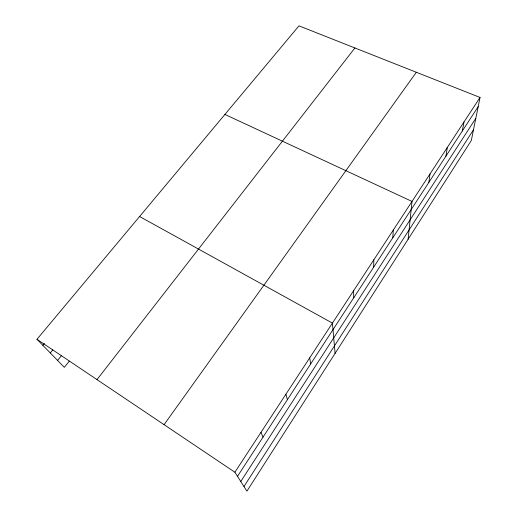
<?xml version="1.0" encoding="UTF-8"?>
<svg xmlns="http://www.w3.org/2000/svg" width="517" height="517" viewBox="0 0 517 517"><rect width="100%" height="100%" fill="white"/><g stroke="black" fill="none" stroke-linecap="round" stroke-linejoin="round"><path stroke-width="0.78" d="M373.655 267.199L373.843 259.786M392.784 237.814L393.314 230.026M408.12 239.261L412.017 201.43L224.914 114.444M428.877 182.378L430.002 173.932M445.919 156.199L447.308 147.481M462.34 130.982L463.975 121.999M480.034 97.455L471.317 140.501L246.926 491.15L234.88 472.228L36.965 339.288L298.975 25.85L480.034 97.455L234.88 472.228M243.972 486.516L473.488 129.786M240.773 481.489L475.814 118.296M237.497 476.338L478.167 106.664M164.07 424.664L416.327 72.257M97.002 379.614L354.895 47.965M69.323 361.131L64.328 367.348L36.965 339.288M57.568 360.42L61.594 355.457M50.278 352.943L52.818 349.847M42.866 345.337L44.404 343.482M139.596 216.513L332.425 323.106L335.087 353.382M260.982 432.322L263.017 437.136M285.888 394.245L287.394 399.699M309.677 357.88L310.698 363.903M353.563 290.787L353.744 297.786"/></g></svg>
